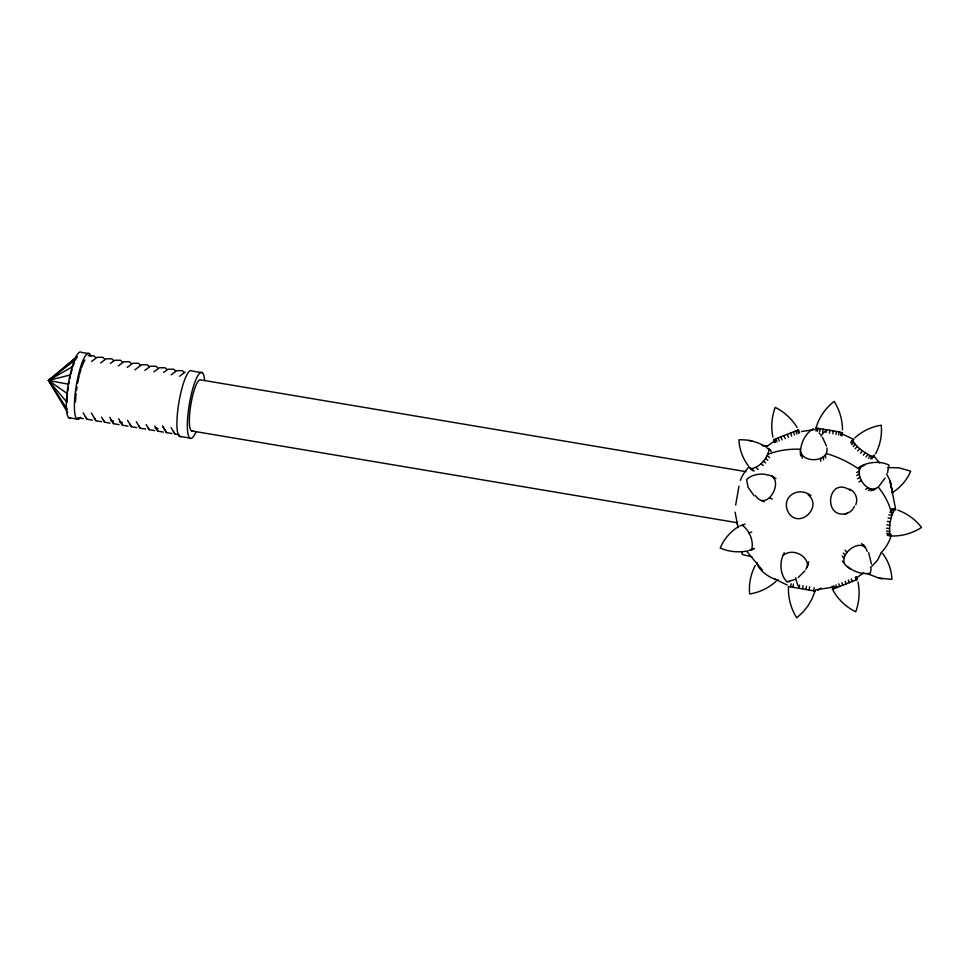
<?xml version="1.0" encoding="UTF-8"?>
<svg xmlns="http://www.w3.org/2000/svg" width="970" height="970" viewBox="0 0 970 970"><rect width="100%" height="100%" fill="white"/><g stroke="black" fill="none" stroke-linecap="round" stroke-linejoin="round"><path stroke-width="1.45" d="M897.88 510.171C907.192 513.494 915.498 519.58 921.5 527.438C912.479 533.427 901.53 536.398 890.727 535.949L890.108 535.307C888.726 526.746 890.217 517.131 894.558 509.589L895.94 509.977M788.477 586.45C787.919 597.435 790.841 608.542 796.746 617.829L802.82 612.288L807.974 605.874L812.084 598.757L815.055 591.082L788.719 586.571M742.038 552.5L741.977 554.137L743.59 554.888L751.908 556.756M67.427 395.166L67.003 402.332L48.5 380.495L76.8 356.645M67.573 412.529L48.5 380.507L69.961 362.768M867.216 551.445C862.961 535.816 837.171 553.7 845.5 565.243C852.218 570.954 861.299 574.834 870.211 573.282L871.23 568.772M67.876 391.031L68.409 386.969M735.672 505.043L738.97 486.188M805.961 569.293L808.689 561.8M815.988 431.104L816.497 428.146L833.339 430.874L842.421 432.741L841.911 435.7M790.659 586.68L791.168 583.722M817.504 431.298L818.013 428.34M792.927 587.02L793.436 584.061M819.783 431.638L820.293 428.679M822.657 432.099L823.166 429.128M799.098 588.014L799.607 585.055M825.943 432.632L826.452 429.674M802.554 588.608L803.075 585.65M829.411 433.226L829.92 430.268M805.973 589.214L806.482 586.256M832.818 433.832L833.339 430.874M809.101 589.784L809.611 586.826M835.946 434.402L836.455 431.444M838.577 434.912L839.086 431.953M813.672 590.694L814.182 587.723M840.517 435.312L841.038 432.353M841.657 435.578L842.166 432.62M800.492 455.136C799.777 445.084 804.348 433.954 813.296 428.764M69.306 381.574L68.761 384.265L48.5 380.47L67.269 409.243M69.84 378.894L70.373 376.202M877.365 487.595C865.701 495.585 850.751 468.898 865.022 464.666L862.439 466.23M72.168 369.255L70.64 374.869L48.5 380.446L67.512 393.735M881.051 553.045L877.474 560.333L870.357 567.789M855.77 504.715C858.353 498.835 855.382 491.681 849.611 489.074M887.55 472.766L888.92 465.054C881.451 461.332 872.563 461.817 864.803 464.387M816.085 428.231C818.45 417.937 825.628 408.067 834.151 401.362C839.559 409.873 842.481 419.913 842.481 429.989M749.398 550.245L751.762 549.481C753.86 540.848 749.41 530.263 742.208 525.194L739.843 525.97M74.447 362.489L72.944 366.454L48.512 380.434L51.289 379.403M795.23 579.417L786.852 581.818C779.735 574.167 779.322 561.594 784.221 552.742M807.198 567.123L808.313 564.297M752.138 469.783L749.895 467.746L750.61 468.704C759.595 468.001 767.876 458.095 769.064 449.365L767.052 448.128M755.254 565.486C750.671 574.155 748.707 584.183 749.64 593.943C759.498 592.549 768.725 587.893 776.109 581.285M875.643 453.705C880.226 445.024 882.179 435.009 881.257 425.236C871.399 426.642 862.172 431.286 854.776 437.906M853.357 508.256L854.449 506.267M799.535 432.79L798.504 429.892L773.575 439.689L774.678 442.478M858.001 582.061C860.038 591.93 859.238 602.358 855.698 611.791C845.901 606.917 837.365 598.89 832.454 589.19M832.393 589.299L857.383 579.393M77.309 356.73L75.454 359.846L48.512 380.422L52.344 378.227M800.371 450.65C802.311 463.999 829.289 462.084 826.925 447.922M885.125 478.064L878.941 486.176M804.906 570.881L798.128 577.587M850.981 442.126L853.515 439.264L851.672 441.641M851.029 443.157L852.836 439.749M851.805 444.672L853.661 442.308L852.885 440.78M853.26 446.576L855.116 444.212L853.661 442.308M855.297 448.734L857.153 446.358L855.116 444.212M857.771 450.989L859.614 448.613L857.153 446.358M860.511 453.196L862.354 450.82L870.32 455.718L873.655 456.518L874.285 455.003M863.336 455.209L865.179 452.832M866.052 456.87L867.895 454.506M868.465 458.095L870.32 455.718M870.429 458.786L872.285 456.409M871.8 458.895L873.655 456.518M755.533 495.67C767.67 514.1 787.446 475.058 766.045 474.803M852.812 509.238L850.472 511.639L844.749 514.221M821.032 588.014L817.589 590.427M783.105 555.555C790.877 548.183 806.252 554.137 807.573 564.625M91.604 361.422L97.194 357.275L102.844 357.299L104.602 359.046M100.637 362.938L106.215 358.791L111.877 358.815L113.623 360.561M110.398 363.435L114.86 360.246L120.51 360.27L122.256 362.016M118.279 365.908L123.869 361.762L129.519 361.786L131.277 363.532M127.203 367.412L132.793 363.265L138.455 363.289L140.201 365.035M134.939 369.849L141.656 364.756L147.307 364.781L149.053 366.527M144.845 370.37L150.423 366.236L156.085 366.248L157.831 368.006M153.866 371.886L159.456 367.751L165.106 367.763L166.864 369.521M163.639 372.395L168.101 369.206L173.751 369.218L175.509 370.976M171.156 374.796L176.746 370.661L182.408 370.673L184.154 372.432M179.595 376.214L185.185 372.08M72.216 360.913L75.611 358.124M48.524 380.422L58.042 373.474M766.518 446.733L774.787 440.792M855.528 578.629L863.797 572.688M757.243 562.673L756.564 563.158C759.922 571.269 768.967 577.635 777.382 579.927L778.061 579.442M738.643 526.48C730.555 531.645 723.814 539.077 720.237 548.05C728.967 551.954 738.922 552.658 748.246 550.875M892.254 492.699C900.33 487.534 907.083 480.101 910.66 471.141L898.838 467.795L887.732 467.576M858.911 467.491L862.803 465.139M858.426 467.989L861.008 466.424M856.607 472.596L859.19 471.02M856.692 475.591L859.287 474.015M857.456 478.792L860.05 477.228M858.85 481.981L861.445 480.417M865.64 489.377L868.235 487.813M868.259 490.565L870.854 488.989M870.769 490.929L873.352 489.365M872.988 490.456L875.583 488.88M742.208 525.194L744.996 524.079M748.937 533.027L751.726 531.912M751.762 549.481L754.551 548.353M750.756 550.293L753.532 549.165M797.716 430.11L798.504 429.892M847.61 513.288C822.075 520.66 827.192 474.827 850.326 490.347M835.449 586.789L815.637 589.845M787.87 581.806L789.701 581.527M801.559 431.529L814.679 429.577M762.08 445.666L767.791 445.739M88.112 355.747L93.763 355.772L95.509 357.518M765.087 474.197C758.649 473.748 751.241 474.718 746.609 479.629L748.088 487.328L754.175 495.852M815.843 428.109L816.497 428.146M841.766 432.693L842.421 432.741M814.4 591.033L815.055 591.082M766.203 446.976C758.091 441.98 748.476 439.361 738.934 439.822C739.31 449.146 742.632 458.313 748.294 465.745M866.925 573.512L878.978 578.132L891.951 579.369C891.588 570.033 888.265 560.866 882.603 553.446M89.446 353.747L81.383 352.389A33.501 6.851 -80.5 0 0 68.252 384.229A33.501 6.851 -80.5 0 0 70.495 417.912M202.415 372.747L191.963 370.989A33.501 6.851 -80.5 0 0 178.832 402.841A33.501 6.851 -80.5 0 0 181.075 436.512M745.954 471.626L200.499 379.864A25.923 5.299 -80.5 0 0 190.423 407.315A25.923 5.299 -80.5 0 0 193.151 430.437M892.339 508.826L895.322 509.335M891.563 509.092L894.558 509.589M890.69 510.244L893.673 510.741M889.769 512.196L892.764 512.706M888.872 514.84L891.854 515.337M888.047 517.968L891.03 518.477M887.368 521.387L890.351 521.896M886.859 524.867L889.842 525.364M886.568 528.153L889.563 528.65M886.519 531.026L889.502 531.524M886.713 533.294L889.696 533.791M887.126 534.809L890.108 535.307M888.508 535.197L891.491 535.695M887.744 535.452L890.727 535.949M191.672 430.935L737.127 522.697M110.507 420.483L113.478 420.992M119.419 421.986L122.39 422.483M155.079 427.988L158.049 428.485M77.843 417.706L83.347 418.64M83.093 412.796L86.936 419.234L92.441 420.168M91.362 413.038L95.957 420.762L101.462 421.683M101.523 417.051L104.59 422.205L110.095 423.138M109.768 417.282L113.611 423.732L119.116 424.654M118.704 418.785L122.535 425.224L128.04 426.157M127.555 420.277L131.386 426.715L136.891 427.649M136.333 421.756L140.165 428.194L145.67 429.116M146.118 424.545L149.198 429.71L154.703 430.644M154.763 426L157.843 431.165L163.348 432.099M166.488 432.62L162.657 426.182L166.488 432.62L171.993 433.554M171.096 427.6L174.927 434.039L179.05 434.742M68.724 417.706L76.788 419.052M179.304 436.306L189.756 438.064M751.908 441.059L748.731 440.404M878.978 578.132L882.166 578.787M808.058 494.712C823.13 506.764 799.656 529.256 788.695 512.997C779.892 497.416 797.776 485.594 810.944 495.524M771.162 475.627L773.927 476.828M773.187 477.301L775.939 478.501M769.501 497.925L772.265 499.126M761.45 500.581L764.214 501.781M843.076 434.354L853.745 439.483M773.902 578.666L787.24 585.068M847.149 566.553L850.678 568.966M859.614 448.613L862.354 450.82M768.361 448.407L770.592 450.444M769.064 449.365L771.308 451.414M767.306 455.56L769.537 457.61M765.548 458.252L767.791 460.289M763.39 460.968L765.621 463.005M760.953 463.514L763.196 465.551M755.969 467.443L758.201 469.48M751.92 468.983L754.163 471.032M750.61 468.704L752.841 470.753M819.116 432.972L820.317 434.281M873.921 456.07L879.572 462.884M762.371 570.105L747.203 551.942M863.567 544.837L865.519 547.116M861.651 543.539L863.603 545.807M845.088 550.22L847.04 552.5M843.282 553.033L845.234 555.301M842.178 555.907L844.13 558.174M842.312 561.048L844.264 563.315M48.512 380.507L52.744 386.521M797.134 427.503C791.908 418.919 784.221 411.85 775.2 407.4C771.659 416.833 770.847 427.261 772.884 437.118M822.39 437.155L826.488 445.994M173.375 431.432L174.927 434.039M156.291 428.558L157.843 431.165M147.646 427.103L149.198 429.71M138.613 425.587L140.165 428.194M129.847 424.108L131.386 426.715M120.983 422.617L122.535 425.224M112.059 421.113L113.611 423.732M103.05 419.598L104.59 422.205M94.405 418.155L95.957 420.762M85.384 416.627L86.936 419.234M886.58 473.881L889.672 479.968L891.83 489.292M868.671 552.67L871.412 564.031M856.28 576.592L857.31 579.502M797.522 430.437L798.625 433.238M855.297 577.15L856.401 579.951M795.824 431.189L796.928 433.978M793.46 432.171L794.563 434.972M851.236 578.884L852.339 581.685M790.586 433.347L791.69 436.148M848.362 580.06L849.465 582.849M787.397 434.621L788.501 437.421M845.173 581.333L846.276 584.134M784.112 435.918L785.215 438.707M841.899 582.63L842.991 585.419M780.959 437.13L782.062 439.931M838.747 583.843L839.838 586.632M778.158 438.197L779.262 440.986M835.934 584.898L837.037 587.699M775.879 439.022L776.982 441.823M833.654 585.734L834.758 588.523M774.303 439.568L775.406 442.368M832.078 586.28L833.181 589.081M895.504 508.644L890.157 480.962L892.558 493.427M735.09 512.184L737.515 524.831M736.957 521.848L738.049 527.559M825.567 454.882L825.64 457.876M823.409 456.809L823.494 459.804M820.608 458.301L820.693 461.296M802.166 455.197L802.251 458.192M800.82 453.002L800.905 455.997M195.879 432.111A33.501 6.851 -80.5 0 1 187.356 427.127A33.501 6.851 -80.5 0 1 194.776 382.483A33.501 6.851 -80.5 0 1 204.585 379.682M75.527 401.835A29.173 5.965 -80.5 0 1 76.109 393.553M76.46 390.607A29.173 5.965 -80.5 0 1 77.006 386.86M77.648 383.101A29.173 5.965 -80.5 0 1 79.2 375.814M79.552 374.432A29.173 5.965 -80.5 0 1 81.031 369.243M81.504 367.775A29.173 5.965 -80.5 0 1 84.972 359.991M80.643 417.245A33.501 6.851 -80.5 0 1 76.303 385.587A33.501 6.851 -80.5 0 1 90.792 356.184M891.357 534.785A80.364 56.83 21.6 0 1 881.281 552.645M740.328 480.417A80.364 56.83 21.6 0 1 749.034 466.776M768.034 454.312A80.364 56.83 21.6 0 1 800.602 449.231M826.622 453.608A80.364 56.83 21.6 0 1 858.753 469.031M878.117 486.879A80.364 56.83 21.6 0 1 891.721 514.209M799.522 587.626A80.364 16.429 -80.5 0 1 795.63 577.623M820.838 436.088A80.364 16.429 -80.5 0 1 826.646 430.644"/></g></svg>
